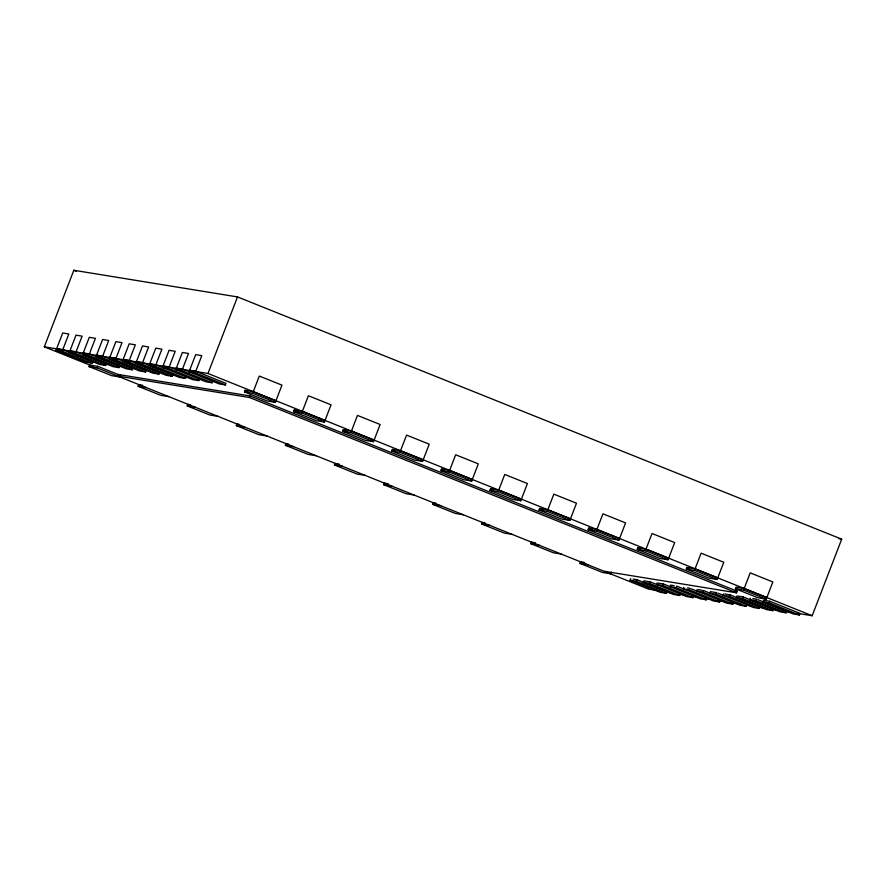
<?xml version="1.0" encoding="UTF-8"?>
<svg xmlns="http://www.w3.org/2000/svg" width="886" height="886" viewBox="0 0 886 886"><rect width="100%" height="100%" fill="white"/><g stroke="black" fill="none" stroke-linecap="round" stroke-linejoin="round"><path stroke-width="1.33" d="M93.395 366.516L44.3 346.836L73.837 270.274L237.514 296.921L841.7 539.164L812.163 615.726L797.156 613.278M56.062 350.169L62.696 332.981L68.831 333.989L62.197 351.177L56.062 350.169L86.274 362.285L92.41 363.282L93.008 361.721L62.795 349.605L56.66 348.608M69.363 352.34L75.986 335.152L82.132 336.148L75.498 353.337L69.363 352.34L99.564 364.445L105.7 365.453L106.309 363.891L77.359 352.285M82.653 354.5L89.287 337.311L95.422 338.319L88.788 355.496L82.653 354.5L112.865 366.616L119.001 367.612L119.61 366.051L89.397 353.935L83.262 352.938M119.854 376.982L111.669 375.653L89.01 366.571L89.619 365.01L97.792 366.339L120.452 375.42M95.954 356.67L102.588 339.482L108.723 340.479L102.089 357.667L95.954 356.67L126.166 368.775L132.302 369.783L132.9 368.211L102.698 356.106L96.552 355.109M89.01 366.571L97.194 367.9L97.792 366.339M109.255 358.83L115.878 341.642L122.024 342.638L115.39 359.827L109.255 358.83L139.456 370.946L145.603 371.943L146.201 370.381L115.988 358.265L109.853 357.268M122.545 361.001L129.179 343.812L135.314 344.809L128.691 361.997L122.545 361.001L152.757 373.106L158.893 374.102L159.502 372.541L129.29 360.436L123.154 359.439M118.082 374.446L117.484 376.007L249.442 397.493L736.565 592.8L737.174 591.239L250.04 395.931L118.082 374.446L120.651 375.476M135.846 363.16L142.48 345.972L148.615 346.969L141.981 364.157L135.846 363.16L166.059 375.276L172.194 376.273L172.792 374.712L142.591 362.595L136.455 361.599M168.938 396.662L160.754 395.333L138.105 386.252L138.703 384.69L142.801 385.355M149.147 365.331L155.781 348.143L161.916 349.139L155.283 366.328L149.147 365.331L179.36 377.436L185.495 378.433L186.093 376.871M168.584 368.487L175.218 351.299L169.071 350.302L162.448 367.491L168.584 368.487L198.785 380.603L199.394 379.042M181.874 370.658L188.508 353.47L182.372 352.473L175.738 369.65L181.874 370.658L212.086 382.763L212.695 381.201M195.175 372.818L201.809 355.629L195.673 354.633L189.039 371.821L195.175 372.818L225.387 384.934L225.985 383.372L197.035 371.766M218.034 416.354L209.849 415.013L187.19 405.932L187.799 404.37L190.523 404.813M44.3 346.836L207.966 373.482L237.514 296.921M244.481 391.9L252.665 393.24L259.299 376.052L281.958 385.133L275.325 402.322L267.14 400.993L244.481 391.9L245.09 390.338L253.274 391.678L275.934 400.76M267.118 436.034L258.945 434.705L236.285 425.612L236.883 424.051L239.619 424.494M249.442 397.493L250.04 395.931M293.576 411.58L301.761 412.92L308.394 395.732L331.054 404.813L324.42 422.002L316.236 420.673L293.576 411.58L294.174 410.019L302.359 411.359L325.018 420.44M316.213 455.714L308.029 454.385L285.37 445.293L285.979 443.731L288.703 444.174M342.672 431.272L350.845 432.601L357.479 415.412L380.138 424.494L373.504 441.682L365.32 440.353L342.672 431.272L343.27 429.71L351.454 431.039L374.113 440.12M365.309 475.394L357.124 474.065L334.465 464.984L335.063 463.422L339.161 464.087M391.756 450.952L399.94 452.281L406.574 435.092L429.234 444.174L422.6 461.362L414.415 460.033L391.756 450.952L392.365 449.39L400.538 450.719L423.198 459.801M414.393 495.075L406.209 493.746L383.549 484.664L384.159 483.103L388.245 483.767M440.851 470.632L449.036 471.961L455.659 454.773L478.318 463.865L471.684 481.043L463.5 479.714L440.851 470.632L441.45 469.071L449.634 470.4L472.293 479.481M463.489 514.755L455.304 513.426L432.645 504.344L433.243 502.783L435.978 503.226M489.936 490.312L498.12 491.641L504.754 474.464L527.414 483.546L520.78 500.734L512.595 499.394L489.936 490.312L490.545 488.751L498.729 490.08L521.378 499.172M512.573 534.446L504.389 533.106L481.74 524.025L482.338 522.463L485.063 522.906M539.031 509.993L547.216 511.333L553.839 494.144L576.498 503.226L569.864 520.414L561.691 519.085L539.031 509.993L539.629 508.431L547.814 509.771L570.473 518.853M561.669 554.127L553.484 552.798L530.825 543.705L531.434 542.143L535.521 542.808M588.116 529.673L596.3 531.013L602.934 513.825L625.594 522.906L618.96 540.095L610.775 538.766L588.116 529.673L588.725 528.111L596.909 529.451L619.558 538.533M611.362 572.245L610.753 573.807L602.569 572.478L579.92 563.385L580.518 561.824L584.616 562.499M637.211 549.364L645.396 550.693L652.03 533.505L674.678 542.586L668.055 559.775L659.871 558.446L637.211 549.364L637.809 547.803L645.994 549.132L668.653 558.213M633.136 579.045L636.812 579.643L667.025 591.759L666.427 593.321L660.292 592.324L630.079 580.208L630.677 578.647M630.079 580.208L636.214 581.205L636.812 579.643M680.326 593.919L679.717 595.481L673.582 594.484L643.38 582.368L643.978 580.806L650.114 581.814L686.883 596.643L693.018 597.651L693.627 596.09M643.38 582.368L649.516 583.376L650.114 581.814M663.415 583.974L657.279 582.977L656.67 584.538L662.806 585.535L663.415 583.974L700.184 598.814L706.319 599.811L706.917 598.249M674.257 585.735L670.569 585.137L669.971 586.698L676.107 587.706L676.716 586.133L713.474 600.974L719.62 601.982L720.218 600.42M686.296 569.045L694.48 570.374L701.114 553.185L723.773 562.267L717.139 579.455L708.955 578.126L686.296 569.045L686.905 567.483L695.089 568.812L717.749 577.893M683.87 587.307L683.272 588.869L689.408 589.866L719.62 601.982M689.408 589.866L690.006 588.304L687.558 587.905M697.171 589.467L696.562 591.028L702.709 592.025L732.91 604.141L733.519 602.58M702.709 592.025L703.307 590.464L740.076 605.304L746.211 606.301L746.809 604.739M715.999 594.196L716.608 592.634L710.472 591.638L709.863 593.199L715.999 594.196L746.211 606.301M723.762 593.797L723.164 595.359L729.3 596.356L759.512 608.472L760.11 606.91L729.898 594.794L724.992 593.997M729.3 596.356L729.898 594.794M735.391 588.725L743.575 590.054L750.209 572.865L772.858 581.958L766.235 599.135L758.051 597.806L735.391 588.725L735.989 587.163L744.174 588.492L766.833 597.574M736.465 597.529L737.063 595.957L743.199 596.965L773.412 609.07L772.802 610.631L766.667 609.634L736.465 597.529L742.601 598.526L772.802 610.631M742.601 598.526L743.199 596.965M757.763 599.634L786.713 611.24L786.103 612.802L779.968 611.805L749.755 599.689L750.364 598.128M749.755 599.689L755.891 600.686L756.5 599.124L752.812 598.526M763.056 601.849L763.654 600.287L769.801 601.295L800.003 613.4L799.405 614.962L793.269 613.965L763.056 601.849L769.192 602.857L799.405 614.962M769.192 602.857L769.801 601.295M69.961 350.778L76.096 351.775M149.745 363.758L155.881 364.766L192.65 379.607L198.785 380.603M163.046 365.929L169.182 366.926M176.347 368.089L182.483 369.097L219.252 383.926L225.387 384.934M189.637 370.259L195.784 371.256M212.086 382.763L205.951 381.766L170.444 367.435M138.105 386.252L146.29 387.581M187.19 405.932L195.374 407.261M236.285 425.612L244.47 426.952M285.37 445.293L293.554 446.633M838.976 538.721L841.7 539.164M334.465 464.984L342.649 466.313M383.549 484.664L391.734 485.993M432.645 504.344L440.829 505.673M481.74 524.025L489.914 525.354M530.825 543.705L539.009 545.045M579.92 563.385L588.105 564.725M734.45 590.796L737.174 591.239M604.606 571.315L736.565 592.8M698.401 589.666L702.077 590.264M659.405 590.851L648.486 589.079L97.194 367.9M664.854 591.748L671.677 592.856M678.499 593.963L685.321 595.071M692.132 596.189L697.592 597.075M704.414 598.183L709.863 599.069M718.048 600.398L724.87 601.516M730.33 602.402L739.876 603.953M746.688 605.06L750.785 605.736M760.332 607.287L763.056 607.73M772.603 609.28L778.063 610.166M784.885 611.285L790.334 612.171M732.91 604.141L726.775 603.144L691.268 588.802M759.512 608.472L753.377 607.475L717.859 593.133M73.837 270.274L76.406 271.304M207.966 373.482L812.163 615.726M245.09 390.338L247.604 391.346M252.665 393.24L275.325 402.322M294.174 410.019L297.951 411.536M301.761 412.92L324.42 422.002M343.27 429.71L347.046 431.216M350.845 432.601L373.504 441.682M392.365 449.39L394.879 450.398M399.94 452.281L422.6 461.362M441.45 469.071L443.964 470.078M449.036 471.961L471.684 481.043M490.545 488.751L493.059 489.759M498.12 491.641L520.78 500.734M539.629 508.431L543.406 509.948M547.216 511.333L569.864 520.414M588.725 528.111L592.501 529.629M596.3 531.013L618.96 540.095M637.809 547.803L640.334 548.811M645.396 550.693L668.055 559.775M686.905 567.483L689.419 568.491M694.48 570.374L717.139 579.455M743.575 590.054L766.235 599.135M755.891 600.686L786.103 612.802M155.283 366.328L185.495 378.433M141.981 364.157L172.194 376.273M128.691 361.997L158.893 374.102M115.39 359.827L145.603 371.943M102.089 357.667L132.302 369.783M676.107 587.706L706.319 599.811M88.788 355.496L119.001 367.612M662.806 585.535L693.018 597.651M75.498 353.337L105.7 365.453M649.516 583.376L679.717 595.481M62.197 351.177L92.41 363.282M636.214 581.205L666.427 593.321"/></g></svg>
